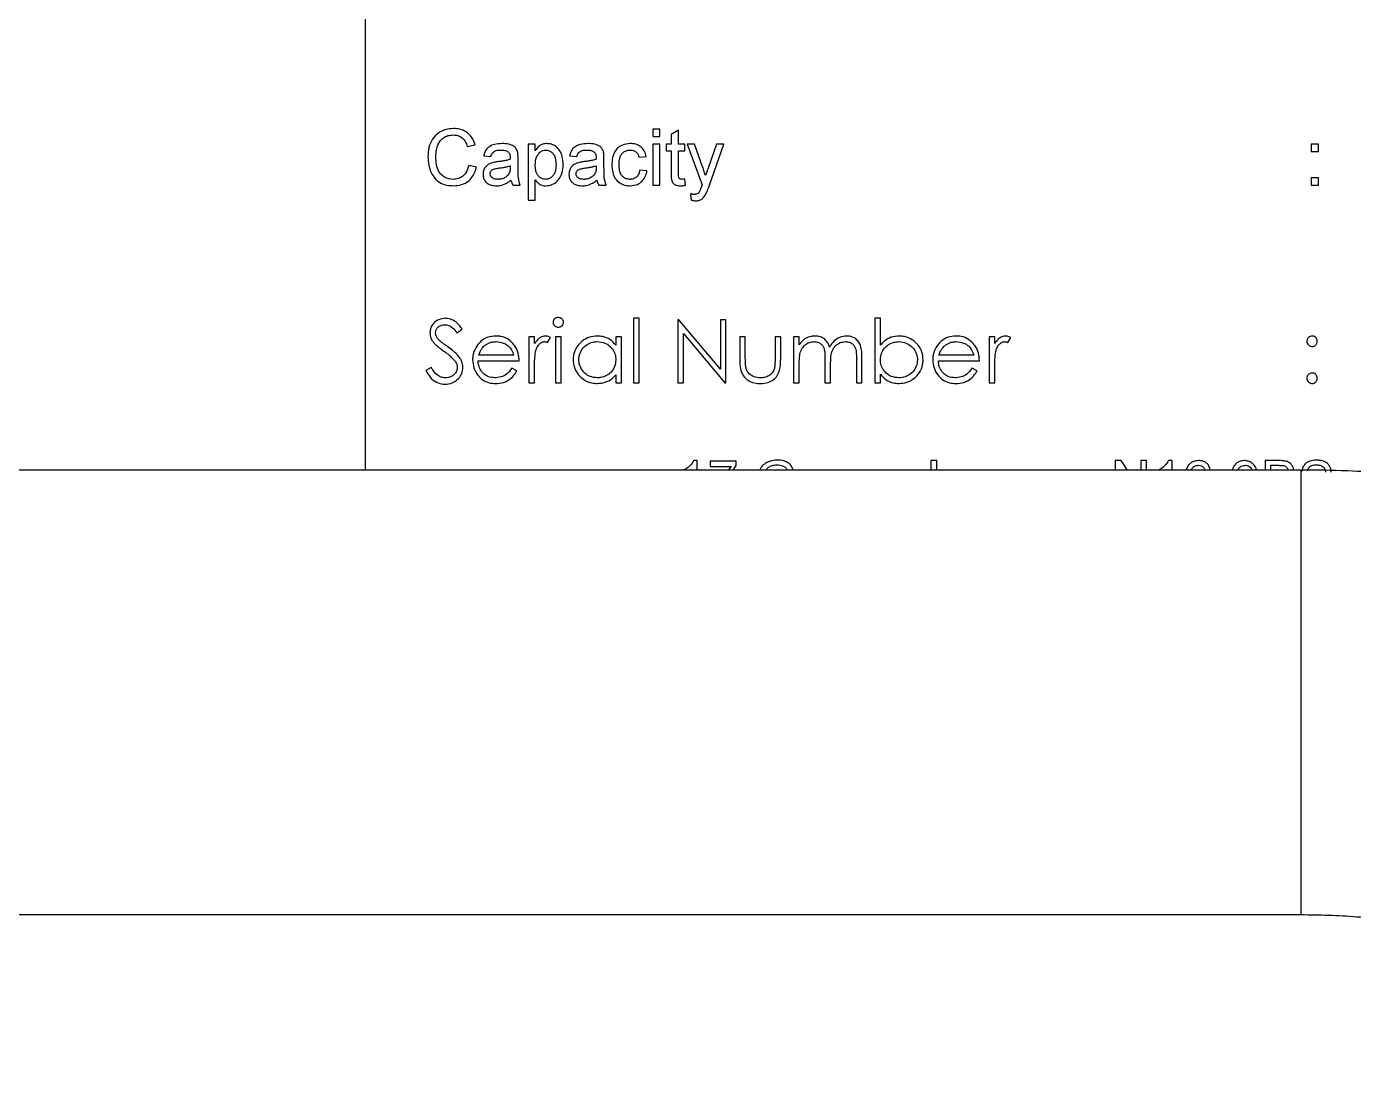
# Model space of a CAD drawing. Extents: x 75 to 2075, y 25 to 1460.
# Drawn here: x 705.5 to 782.3, y 1143.4 to 1204.9 of the extents above; entities that cross this region are included whole.
import ezdxf

# ---------------------------------------------------------------- set-up
doc = ezdxf.new("R2010")
doc.units = 0
doc.header["$LTSCALE"] = 5
doc.linetypes.add('SLD-KATı', pattern=[0])
doc.layers.get('0').update_dxf_attribs({"linetype": 'CONTINUOUS'})

msp = doc.modelspace()

# ---------------------------------------------------------------- linework, layer by layer
at = {"color": 7, "linetype": 'SLD-KATı'}
for p, q in [((725.1, 1255.167), (725.1, 1179.259)), ((742.147, 1198.967), (741.733, 1198.967)), ((741.733, 1198.967), (741.733, 1198.553)), ((741.733, 1198.553), (742.147, 1198.553)), ((742.147, 1198.553), (742.147, 1198.967)), ((743.223, 1198.908), (742.809, 1198.672)), ((742.809, 1198.672), (742.809, 1198.098)), ((743.223, 1198.098), (743.223, 1198.908)), ((731.012, 1197.972), (731.467, 1198.07)), ((734.945, 1198.098), (734.531, 1198.098)), ((734.531, 1198.098), (734.531, 1194.869)), ((734.945, 1197.723), (734.945, 1198.098)), ((741.733, 1198.098), (741.733, 1195.739)), ((742.147, 1198.098), (741.733, 1198.098)), ((742.147, 1195.739), (742.147, 1198.098)), ((742.809, 1198.098), (742.52, 1198.098)), ((742.52, 1198.098), (742.52, 1197.725)), ((743.596, 1198.098), (743.223, 1198.098)), ((743.596, 1197.725), (743.596, 1198.098)), ((743.72, 1198.098), (744.589, 1195.759)), ((744.158, 1198.098), (743.72, 1198.098)), ((744.621, 1196.802), (744.158, 1198.098)), ((745.417, 1198.098), (744.936, 1196.723)), ((745.008, 1195.683), (745.853, 1198.098)), ((745.853, 1198.098), (745.417, 1198.098)), ((779.816, 1198.098), (779.816, 1197.684)), ((780.23, 1198.098), (779.816, 1198.098)), ((780.23, 1197.684), (780.23, 1198.098)), ((731.964, 1197.436), (732.378, 1197.394)), ((733.951, 1196.763), (733.951, 1197.268)), ((736.931, 1197.436), (737.345, 1197.394)), ((738.918, 1196.763), (738.918, 1197.268)), ((740.947, 1197.353), (741.361, 1197.394)), ((742.52, 1197.725), (742.809, 1197.725)), ((742.809, 1197.725), (742.809, 1196.401)), ((743.223, 1196.387), (743.223, 1197.725)), ((743.223, 1197.725), (743.596, 1197.725)), ((779.816, 1197.684), (780.23, 1197.684)), ((731.55, 1196.772), (731.095, 1196.878)), ((733.496, 1196.856), (733.494, 1196.736)), ((738.463, 1196.856), (738.461, 1196.736)), ((741.402, 1196.566), (740.988, 1196.608)), ((733.661, 1195.739), (734.075, 1195.739)), ((734.945, 1194.869), (734.945, 1196.035)), ((738.629, 1195.739), (739.043, 1195.739)), ((741.733, 1195.739), (742.147, 1195.739)), ((743.637, 1195.733), (743.596, 1196.08)), ((780.23, 1196.152), (779.816, 1196.152)), ((779.816, 1196.152), (779.816, 1195.739)), ((779.816, 1195.739), (780.23, 1195.739)), ((780.23, 1195.739), (780.23, 1196.152)), ((734.531, 1194.869), (734.945, 1194.869)), ((743.927, 1195.235), (743.968, 1194.874)), ((740.624, 1188.032), (740.624, 1184.31)), ((740.949, 1188.032), (740.624, 1188.032)), ((740.949, 1184.31), (740.949, 1188.032)), ((743.182, 1187.939), (743.182, 1184.31)), ((743.251, 1187.939), (743.182, 1187.939)), ((745.648, 1185.083), (743.251, 1187.939)), ((745.648, 1187.939), (745.648, 1185.083)), ((745.973, 1187.939), (745.648, 1187.939)), ((745.973, 1184.31), (745.973, 1187.939)), ((754.58, 1188.032), (754.58, 1184.31)), ((754.905, 1188.032), (754.58, 1188.032)), ((754.905, 1186.48), (754.905, 1188.032)), ((730.42, 1187.194), (730.715, 1187.417)), ((743.508, 1187.159), (745.899, 1184.31)), ((743.508, 1184.31), (743.508, 1187.159)), ((734.576, 1186.962), (734.576, 1184.31)), ((734.902, 1186.962), (734.576, 1186.962)), ((734.902, 1186.571), (734.902, 1186.962)), ((735.653, 1186.635), (735.832, 1186.917)), ((736.111, 1186.962), (736.111, 1184.31)), ((736.437, 1186.962), (736.111, 1186.962)), ((736.437, 1184.31), (736.437, 1186.962)), ((739.926, 1186.962), (739.6, 1186.962)), ((739.6, 1186.962), (739.6, 1186.471)), ((739.926, 1184.31), (739.926, 1186.962)), ((746.764, 1186.962), (746.764, 1185.695)), ((747.09, 1186.962), (746.764, 1186.962)), ((747.09, 1185.732), (747.09, 1186.962)), ((748.811, 1186.962), (748.811, 1185.732)), ((749.137, 1186.962), (748.811, 1186.962)), ((749.137, 1185.671), (749.137, 1186.962)), ((749.881, 1186.962), (749.881, 1184.31)), ((750.207, 1186.962), (749.881, 1186.962)), ((750.207, 1186.501), (750.207, 1186.962)), ((761.511, 1186.962), (761.186, 1186.962)), ((761.186, 1186.962), (761.186, 1184.31)), ((761.511, 1186.571), (761.511, 1186.962)), ((762.263, 1186.635), (762.442, 1186.917)), ((731.645, 1185.566), (734.018, 1185.566)), ((733.692, 1185.892), (731.679, 1185.892)), ((751.695, 1185.658), (751.695, 1184.31)), ((753.51, 1185.748), (753.51, 1184.31)), ((753.835, 1184.31), (753.835, 1185.746)), ((758.255, 1185.566), (760.627, 1185.566)), ((760.302, 1185.892), (758.289, 1185.892)), ((728.928, 1185.194), (728.621, 1185.01)), ((733.878, 1184.995), (733.589, 1185.147)), ((734.902, 1184.31), (734.902, 1185.201)), ((739.6, 1184.769), (739.6, 1184.31)), ((750.207, 1184.31), (750.207, 1185.426)), ((752.021, 1184.31), (752.021, 1185.341)), ((754.905, 1184.31), (754.905, 1184.801)), ((760.488, 1184.995), (760.198, 1185.147)), ((761.511, 1184.31), (761.511, 1185.201)), ((734.576, 1184.31), (734.902, 1184.31)), ((736.111, 1184.31), (736.437, 1184.31)), ((739.6, 1184.31), (739.926, 1184.31)), ((740.624, 1184.31), (740.949, 1184.31)), ((743.182, 1184.31), (743.508, 1184.31)), ((745.899, 1184.31), (745.973, 1184.31)), ((749.881, 1184.31), (750.207, 1184.31)), ((751.695, 1184.31), (752.021, 1184.31)), ((753.51, 1184.31), (753.835, 1184.31)), ((754.58, 1184.31), (754.905, 1184.31)), ((761.186, 1184.31), (761.511, 1184.31)), ((744.308, 1179.801), (744.114, 1179.801)), ((744.308, 1179.259), (744.308, 1179.801)), ((745.061, 1179.771), (745.061, 1179.47)), ((746.566, 1179.771), (745.061, 1179.771)), ((745.061, 1179.47), (746.265, 1179.47)), ((746.265, 1179.47), (746.103, 1179.259)), ((746.386, 1179.259), (746.566, 1179.527)), ((746.566, 1179.527), (746.566, 1179.771)), ((757.825, 1179.801), (757.825, 1179.259)), ((758.156, 1179.801), (757.825, 1179.801)), ((758.156, 1179.259), (758.156, 1179.801)), ((768.482, 1179.801), (768.482, 1179.259)), ((768.832, 1179.801), (768.482, 1179.801)), ((769.18, 1179.259), (768.832, 1179.801)), ((769.957, 1179.801), (769.957, 1179.259)), ((770.289, 1179.801), (769.957, 1179.801)), ((770.289, 1179.259), (770.289, 1179.801)), ((771.764, 1179.801), (771.57, 1179.801)), ((771.764, 1179.259), (771.764, 1179.801)), ((772.712, 1179.534), (772.559, 1179.259)), ((777.152, 1179.801), (777.152, 1179.259)), ((778.032, 1179.801), (777.152, 1179.801)), ((777.484, 1179.259), (777.484, 1179.53)), ((777.484, 1179.53), (777.931, 1179.53)), ((779.21, 1179.259), (590.639, 1179.259)), ((743.979, 1179.259), (744.007, 1179.283)), ((744.007, 1179.283), (744.007, 1179.259)), ((771.434, 1179.259), (771.463, 1179.283)), ((771.463, 1179.283), (771.463, 1179.259)), ((590.639, 1153.545), (779.21, 1153.545))]:
    msp.add_line(p, q, dxfattribs=at)
at = {"color": 8, "linetype": 'SLD-KATı'}
msp.add_line((779.21, 1179.259), (779.21, 1153.545), dxfattribs=at)
at = {"color": 7, "linetype": 'SLD-KATı'}
for points, knots in [([(730.223, 1199.009), (730.069, 1198.997), (729.76, 1198.972), (729.325, 1198.765), (728.976, 1198.404), (728.767, 1197.915), (728.746, 1197.558), (728.735, 1197.377)], [0, 0, 0, 0, 0.185795, 0.372526, 0.569173, 0.781846, 1, 1, 1, 1]), ([(729.191, 1197.379), (729.201, 1197.532), (729.221, 1197.839), (729.367, 1198.232), (729.62, 1198.484), (729.897, 1198.617), (730.098, 1198.63), (730.201, 1198.636)], [0, 0, 0, 0, 0.252441, 0.507269, 0.669159, 0.831466, 1, 1, 1, 1]), ([(730.201, 1198.636), (730.321, 1198.625), (730.521, 1198.608), (730.757, 1198.451), (730.917, 1198.241), (730.978, 1198.07), (731.012, 1197.972)], [0, 0, 0, 0, 0.3134569, 0.5212155, 0.7282924, 1, 1, 1, 1]), ([(731.467, 1198.07), (731.414, 1198.216), (731.306, 1198.509), (730.976, 1198.825), (730.595, 1198.987), (730.343, 1199.002), (730.223, 1199.009)], [0, 0, 0, 0, 0.274467, 0.552041, 0.787153, 1, 1, 1, 1]), ([(733.033, 1198.139), (732.879, 1198.131), (732.628, 1198.117), (732.32, 1197.996), (732.129, 1197.834), (732.019, 1197.642), (731.982, 1197.503), (731.964, 1197.436)], [0, 0, 0, 0, 0.327051, 0.535144, 0.693717, 0.852053, 1, 1, 1, 1]), ([(732.378, 1197.394), (732.405, 1197.468), (732.446, 1197.582), (732.567, 1197.695), (732.734, 1197.758), (732.867, 1197.763), (732.959, 1197.767)], [0, 0, 0, 0, 0.305023, 0.472478, 0.639686, 1, 1, 1, 1]), ([(732.959, 1197.767), (732.997, 1197.766), (733.073, 1197.764), (733.208, 1197.741), (733.318, 1197.699), (733.377, 1197.652), (733.389, 1197.642)], [0, 0, 0, 0, 0.250583, 0.501585, 0.898739, 1, 1, 1, 1]), ([(733.931, 1197.622), (733.909, 1197.697), (733.871, 1197.827), (733.718, 1197.988), (733.472, 1198.104), (733.228, 1198.136), (733.066, 1198.139), (733.033, 1198.139)], [0, 0, 0, 0, 0.203885, 0.355184, 0.571538, 0.912447, 1, 1, 1, 1]), ([(735.6, 1198.139), (735.523, 1198.134), (735.372, 1198.124), (735.152, 1198.001), (735.024, 1197.85), (734.959, 1197.746), (734.945, 1197.723)], [0, 0, 0, 0, 0.282023, 0.55071, 0.901471, 1, 1, 1, 1]), ([(734.945, 1196.899), (734.953, 1197.056), (734.966, 1197.29), (735.125, 1197.559), (735.282, 1197.697), (735.435, 1197.761), (735.522, 1197.765), (735.554, 1197.767)], [0, 0, 0, 0, 0.393095, 0.586555, 0.78009, 0.917102, 1, 1, 1, 1]), ([(735.554, 1197.767), (735.622, 1197.759), (735.75, 1197.746), (735.909, 1197.634), (736.035, 1197.484), (736.131, 1197.244), (736.14, 1197.051), (736.145, 1196.93)], [0, 0, 0, 0, 0.176086, 0.332202, 0.496635, 0.683753, 1, 1, 1, 1]), ([(736.559, 1196.936), (736.548, 1197.089), (736.529, 1197.371), (736.379, 1197.73), (736.156, 1197.973), (735.892, 1198.117), (735.696, 1198.132), (735.6, 1198.139)], [0, 0, 0, 0, 0.267051, 0.490354, 0.661868, 0.833534, 1, 1, 1, 1]), ([(738.001, 1198.139), (737.847, 1198.131), (737.595, 1198.117), (737.287, 1197.996), (737.096, 1197.834), (736.986, 1197.642), (736.949, 1197.503), (736.931, 1197.436)], [0, 0, 0, 0, 0.327051, 0.535144, 0.693717, 0.852053, 1, 1, 1, 1]), ([(737.345, 1197.394), (737.372, 1197.468), (737.413, 1197.582), (737.534, 1197.695), (737.701, 1197.758), (737.835, 1197.763), (737.926, 1197.767)], [0, 0, 0, 0, 0.305023, 0.472478, 0.639686, 1, 1, 1, 1]), ([(737.926, 1197.767), (737.964, 1197.766), (738.041, 1197.764), (738.176, 1197.741), (738.285, 1197.699), (738.344, 1197.652), (738.356, 1197.642)], [0, 0, 0, 0, 0.250585, 0.501588, 0.898701, 1, 1, 1, 1]), ([(738.898, 1197.622), (738.876, 1197.697), (738.838, 1197.827), (738.686, 1197.988), (738.439, 1198.104), (738.195, 1198.136), (738.034, 1198.139), (738.001, 1198.139)], [0, 0, 0, 0, 0.203885, 0.355184, 0.571538, 0.912447, 1, 1, 1, 1]), ([(740.432, 1198.139), (740.277, 1198.122), (740.019, 1198.093), (739.706, 1197.897), (739.492, 1197.612), (739.388, 1197.265), (739.378, 1197.014), (739.374, 1196.909)], [0, 0, 0, 0, 0.2532633, 0.4203734, 0.5882443, 0.8277325, 1, 1, 1, 1]), ([(739.788, 1196.92), (739.795, 1197.077), (739.806, 1197.301), (739.948, 1197.559), (740.103, 1197.692), (740.275, 1197.758), (740.388, 1197.764), (740.435, 1197.767)], [0, 0, 0, 0, 0.383793, 0.551339, 0.719229, 0.882619, 1, 1, 1, 1]), ([(741.361, 1197.394), (741.33, 1197.507), (741.276, 1197.708), (741.081, 1197.941), (740.825, 1198.094), (740.595, 1198.136), (740.457, 1198.139), (740.432, 1198.139)], [0, 0, 0, 0, 0.265875, 0.47387, 0.6819151, 0.9425335, 1, 1, 1, 1]), ([(740.435, 1197.767), (740.513, 1197.759), (740.645, 1197.745), (740.801, 1197.638), (740.899, 1197.507), (740.931, 1197.405), (740.947, 1197.353)], [0, 0, 0, 0, 0.325119, 0.549303, 0.773609, 1, 1, 1, 1]), ([(728.735, 1197.377), (728.744, 1197.224), (728.766, 1196.84), (728.954, 1196.334), (729.296, 1195.947), (729.718, 1195.727), (730.045, 1195.708), (730.232, 1195.697)], [0, 0, 0, 0, 0.180575, 0.453834, 0.617226, 0.781207, 1, 1, 1, 1]), ([(730.189, 1196.07), (730.068, 1196.082), (729.846, 1196.105), (729.558, 1196.272), (729.339, 1196.541), (729.213, 1196.927), (729.199, 1197.222), (729.191, 1197.379)], [0, 0, 0, 0, 0.194875, 0.35848, 0.522733, 0.746222, 1, 1, 1, 1]), ([(732.471, 1197.033), (732.358, 1196.99), (732.178, 1196.922), (732.008, 1196.716), (731.932, 1196.535), (731.925, 1196.414), (731.923, 1196.364)], [0, 0, 0, 0, 0.380851, 0.610451, 0.839573, 1, 1, 1, 1]), ([(732.811, 1197.093), (732.774, 1197.088), (732.698, 1197.078), (732.584, 1197.06), (732.509, 1197.042), (732.471, 1197.033)], [0, 0, 0, 0, 0.3307075, 0.6649749, 1, 1, 1, 1]), ([(733.494, 1197.229), (733.421, 1197.207), (733.273, 1197.163), (733.043, 1197.124), (732.889, 1197.103), (732.811, 1197.093)], [0, 0, 0, 0, 0.328568, 0.663918, 1, 1, 1, 1]), ([(733.389, 1197.642), (733.412, 1197.616), (733.463, 1197.558), (733.491, 1197.443), (733.494, 1197.363), (733.496, 1197.325)], [0, 0, 0, 0, 0.300012, 0.666843, 1, 1, 1, 1]), ([(733.496, 1197.325), (733.496, 1197.317), (733.496, 1197.301), (733.494, 1197.269), (733.494, 1197.245), (733.494, 1197.229)], [0, 0, 0, 0, 0.25007, 0.500244, 1, 1, 1, 1]), ([(733.951, 1197.268), (733.951, 1197.306), (733.95, 1197.384), (733.947, 1197.503), (733.936, 1197.582), (733.931, 1197.622)], [0, 0, 0, 0, 0.322293, 0.66046, 1, 1, 1, 1]), ([(737.439, 1197.033), (737.326, 1196.99), (737.145, 1196.922), (736.975, 1196.716), (736.899, 1196.535), (736.893, 1196.414), (736.89, 1196.364)], [0, 0, 0, 0, 0.3808553, 0.610444, 0.8395684, 1, 1, 1, 1]), ([(737.779, 1197.093), (737.741, 1197.088), (737.665, 1197.078), (737.551, 1197.06), (737.476, 1197.042), (737.439, 1197.033)], [0, 0, 0, 0, 0.330688, 0.664935, 1, 1, 1, 1]), ([(738.461, 1197.229), (738.388, 1197.207), (738.24, 1197.163), (738.011, 1197.124), (737.856, 1197.103), (737.779, 1197.093)], [0, 0, 0, 0, 0.328568, 0.663918, 1, 1, 1, 1]), ([(738.356, 1197.642), (738.379, 1197.616), (738.431, 1197.558), (738.459, 1197.443), (738.462, 1197.363), (738.463, 1197.325)], [0, 0, 0, 0, 0.300012, 0.666843, 1, 1, 1, 1]), ([(738.463, 1197.325), (738.463, 1197.317), (738.463, 1197.301), (738.462, 1197.269), (738.461, 1197.245), (738.461, 1197.229)], [0, 0, 0, 0, 0.25007, 0.500244, 1, 1, 1, 1]), ([(738.918, 1197.268), (738.918, 1197.306), (738.917, 1197.384), (738.914, 1197.503), (738.904, 1197.582), (738.898, 1197.622)], [0, 0, 0, 0, 0.322295, 0.660465, 1, 1, 1, 1]), ([(731.095, 1196.878), (731.052, 1196.727), (730.982, 1196.485), (730.744, 1196.232), (730.485, 1196.092), (730.291, 1196.077), (730.189, 1196.07)], [0, 0, 0, 0, 0.349957, 0.56092, 0.772149, 1, 1, 1, 1]), ([(730.232, 1195.697), (730.387, 1195.709), (730.698, 1195.731), (731.096, 1195.957), (731.402, 1196.314), (731.497, 1196.607), (731.55, 1196.772)], [0, 0, 0, 0, 0.250046, 0.502909, 0.721135, 1, 1, 1, 1]), ([(731.923, 1196.364), (731.929, 1196.286), (731.94, 1196.139), (732.05, 1195.947), (732.206, 1195.804), (732.429, 1195.712), (732.598, 1195.703), (732.695, 1195.697)], [0, 0, 0, 0, 0.200784, 0.381841, 0.562462, 0.746366, 1, 1, 1, 1]), ([(732.337, 1196.387), (732.342, 1196.426), (732.351, 1196.5), (732.415, 1196.586), (732.521, 1196.663), (732.681, 1196.7), (732.809, 1196.718), (732.873, 1196.727)], [0, 0, 0, 0, 0.165781, 0.312511, 0.444508, 0.722588, 1, 1, 1, 1]), ([(732.789, 1196.07), (732.714, 1196.074), (732.6, 1196.079), (732.46, 1196.146), (732.385, 1196.221), (732.342, 1196.306), (732.338, 1196.361), (732.337, 1196.387)], [0, 0, 0, 0, 0.364251, 0.54892, 0.734873, 0.874269, 1, 1, 1, 1]), ([(733.432, 1196.409), (733.385, 1196.346), (733.293, 1196.223), (733.081, 1196.107), (732.907, 1196.072), (732.806, 1196.07), (732.789, 1196.07)], [0, 0, 0, 0, 0.3057752, 0.6023088, 0.9332778, 1, 1, 1, 1]), ([(732.873, 1196.727), (732.948, 1196.738), (733.091, 1196.757), (733.3, 1196.796), (733.43, 1196.836), (733.496, 1196.856)], [0, 0, 0, 0, 0.358852, 0.678427, 1, 1, 1, 1]), ([(733.494, 1196.736), (733.493, 1196.698), (733.491, 1196.623), (733.476, 1196.511), (733.447, 1196.443), (733.432, 1196.409)], [0, 0, 0, 0, 0.340437, 0.664875, 1, 1, 1, 1]), ([(734.075, 1195.739), (734.03, 1195.877), (733.952, 1196.112), (733.954, 1196.461), (733.952, 1196.662), (733.951, 1196.763)], [0, 0, 0, 0, 0.4178784, 0.7086884, 1, 1, 1, 1]), ([(735.538, 1196.07), (735.466, 1196.077), (735.33, 1196.092), (735.166, 1196.21), (735.032, 1196.375), (734.956, 1196.615), (734.948, 1196.8), (734.945, 1196.899)], [0, 0, 0, 0, 0.185418, 0.354577, 0.514034, 0.740169, 1, 1, 1, 1]), ([(736.145, 1196.93), (736.137, 1196.774), (736.127, 1196.547), (735.986, 1196.283), (735.837, 1196.15), (735.679, 1196.078), (735.58, 1196.072), (735.538, 1196.07)], [0, 0, 0, 0, 0.392165, 0.56932, 0.746783, 0.893057, 1, 1, 1, 1]), ([(735.552, 1195.697), (735.674, 1195.712), (735.919, 1195.742), (736.223, 1195.949), (736.448, 1196.271), (736.547, 1196.614), (736.556, 1196.853), (736.559, 1196.936)], [0, 0, 0, 0, 0.205529, 0.411922, 0.596212, 0.859858, 1, 1, 1, 1]), ([(736.89, 1196.364), (736.896, 1196.286), (736.907, 1196.139), (737.017, 1195.947), (737.174, 1195.804), (737.397, 1195.712), (737.565, 1195.703), (737.662, 1195.697)], [0, 0, 0, 0, 0.200786, 0.381843, 0.562464, 0.746367, 1, 1, 1, 1]), ([(737.304, 1196.387), (737.309, 1196.426), (737.318, 1196.5), (737.382, 1196.586), (737.488, 1196.663), (737.649, 1196.7), (737.776, 1196.718), (737.84, 1196.727)], [0, 0, 0, 0, 0.165781, 0.312509, 0.444481, 0.72259, 1, 1, 1, 1]), ([(737.757, 1196.07), (737.681, 1196.074), (737.567, 1196.079), (737.428, 1196.146), (737.352, 1196.221), (737.309, 1196.306), (737.306, 1196.361), (737.304, 1196.387)], [0, 0, 0, 0, 0.364251, 0.54892, 0.734873, 0.874269, 1, 1, 1, 1]), ([(738.4, 1196.409), (738.353, 1196.346), (738.261, 1196.223), (738.048, 1196.107), (737.874, 1196.072), (737.774, 1196.07), (737.757, 1196.07)], [0, 0, 0, 0, 0.3057752, 0.6023088, 0.9332778, 1, 1, 1, 1]), ([(737.84, 1196.727), (737.916, 1196.738), (738.058, 1196.757), (738.268, 1196.796), (738.398, 1196.836), (738.463, 1196.856)], [0, 0, 0, 0, 0.358852, 0.678427, 1, 1, 1, 1]), ([(738.461, 1196.736), (738.46, 1196.698), (738.458, 1196.623), (738.444, 1196.511), (738.414, 1196.443), (738.4, 1196.409)], [0, 0, 0, 0, 0.340442, 0.664873, 1, 1, 1, 1]), ([(739.043, 1195.739), (738.997, 1195.877), (738.919, 1196.112), (738.921, 1196.461), (738.919, 1196.662), (738.918, 1196.763)], [0, 0, 0, 0, 0.417875, 0.708687, 1, 1, 1, 1]), ([(739.374, 1196.909), (739.382, 1196.755), (739.396, 1196.482), (739.555, 1196.114), (739.802, 1195.862), (740.111, 1195.717), (740.326, 1195.704), (740.433, 1195.697)], [0, 0, 0, 0, 0.253125, 0.449577, 0.647327, 0.823357, 1, 1, 1, 1]), ([(740.419, 1196.07), (740.341, 1196.076), (740.199, 1196.089), (740.021, 1196.199), (739.885, 1196.359), (739.8, 1196.609), (739.792, 1196.805), (739.788, 1196.92)], [0, 0, 0, 0, 0.193067, 0.351707, 0.510276, 0.712112, 1, 1, 1, 1]), ([(740.988, 1196.608), (740.967, 1196.51), (740.934, 1196.358), (740.798, 1196.191), (740.65, 1196.102), (740.517, 1196.072), (740.439, 1196.07), (740.419, 1196.07)], [0, 0, 0, 0, 0.340393, 0.534283, 0.728274, 0.930892, 1, 1, 1, 1]), ([(740.433, 1195.697), (740.576, 1195.712), (740.822, 1195.737), (741.113, 1195.939), (741.299, 1196.188), (741.375, 1196.411), (741.397, 1196.539), (741.402, 1196.566)], [0, 0, 0, 0, 0.297168, 0.511248, 0.725188, 0.942249, 1, 1, 1, 1]), ([(742.809, 1196.401), (742.801, 1196.242), (742.789, 1196.04), (742.916, 1195.837), (743.018, 1195.758), (743.164, 1195.704), (743.277, 1195.7), (743.346, 1195.697)], [0, 0, 0, 0, 0.44086, 0.558682, 0.675667, 0.804103, 1, 1, 1, 1]), ([(743.434, 1196.07), (743.407, 1196.071), (743.362, 1196.073), (743.304, 1196.095), (743.264, 1196.132), (743.221, 1196.212), (743.225, 1196.302), (743.224, 1196.371), (743.223, 1196.387)], [0, 0, 0, 0, 0.179366, 0.296723, 0.414381, 0.537158, 0.894911, 1, 1, 1, 1]), ([(744.782, 1196.284), (744.762, 1196.358), (744.728, 1196.482), (744.673, 1196.654), (744.638, 1196.753), (744.621, 1196.802)], [0, 0, 0, 0, 0.421181, 0.7105056, 1, 1, 1, 1]), ([(744.936, 1196.723), (744.91, 1196.65), (744.872, 1196.54), (744.82, 1196.394), (744.795, 1196.321), (744.782, 1196.284)], [0, 0, 0, 0, 0.500016, 0.749994, 1, 1, 1, 1]), ([(732.695, 1195.697), (732.771, 1195.701), (732.975, 1195.711), (733.27, 1195.824), (733.454, 1195.965), (733.537, 1196.028)], [0, 0, 0, 0, 0.2482982, 0.6619322, 1, 1, 1, 1]), ([(733.537, 1196.028), (733.545, 1195.991), (733.56, 1195.921), (733.603, 1195.822), (733.642, 1195.767), (733.661, 1195.739)], [0, 0, 0, 0, 0.359699, 0.675632, 1, 1, 1, 1]), ([(734.945, 1196.035), (735.015, 1195.953), (735.133, 1195.815), (735.358, 1195.71), (735.492, 1195.701), (735.552, 1195.697)], [0, 0, 0, 0, 0.444358, 0.749302, 1, 1, 1, 1]), ([(737.662, 1195.697), (737.739, 1195.701), (737.943, 1195.711), (738.238, 1195.824), (738.422, 1195.965), (738.504, 1196.028)], [0, 0, 0, 0, 0.248303, 0.661945, 1, 1, 1, 1]), ([(738.504, 1196.028), (738.512, 1195.991), (738.528, 1195.921), (738.57, 1195.822), (738.609, 1195.767), (738.629, 1195.739)], [0, 0, 0, 0, 0.35971, 0.675638, 1, 1, 1, 1]), ([(743.346, 1195.697), (743.384, 1195.698), (743.452, 1195.701), (743.549, 1195.715), (743.608, 1195.727), (743.637, 1195.733)], [0, 0, 0, 0, 0.388668, 0.693907, 1, 1, 1, 1]), ([(743.596, 1196.08), (743.582, 1196.079), (743.555, 1196.076), (743.501, 1196.072), (743.461, 1196.07), (743.434, 1196.07)], [0, 0, 0, 0, 0.2501, 0.500227, 1, 1, 1, 1]), ([(744.557, 1195.662), (744.545, 1195.626), (744.523, 1195.558), (744.488, 1195.459), (744.46, 1195.398), (744.446, 1195.367)], [0, 0, 0, 0, 0.3626506, 0.6807435, 1, 1, 1, 1]), ([(744.589, 1195.759), (744.587, 1195.751), (744.581, 1195.735), (744.57, 1195.702), (744.562, 1195.678), (744.557, 1195.662)], [0, 0, 0, 0, 0.24982, 0.499903, 1, 1, 1, 1]), ([(744.787, 1195.184), (744.821, 1195.252), (744.88, 1195.367), (744.949, 1195.536), (744.988, 1195.634), (745.008, 1195.683)], [0, 0, 0, 0, 0.419387, 0.709636, 1, 1, 1, 1]), ([(744.135, 1195.2), (744.117, 1195.201), (744.082, 1195.202), (744.012, 1195.213), (743.961, 1195.227), (743.927, 1195.235)], [0, 0, 0, 0, 0.250644, 0.501418, 1, 1, 1, 1]), ([(743.968, 1194.874), (744.005, 1194.863), (744.064, 1194.846), (744.15, 1194.831), (744.198, 1194.829), (744.222, 1194.828)], [0, 0, 0, 0, 0.441913, 0.719577, 1, 1, 1, 1]), ([(744.446, 1195.367), (744.424, 1195.335), (744.383, 1195.277), (744.295, 1195.222), (744.21, 1195.202), (744.157, 1195.201), (744.135, 1195.2)], [0, 0, 0, 0, 0.310329, 0.56683, 0.822323, 1, 1, 1, 1]), ([(744.222, 1194.828), (744.3, 1194.834), (744.441, 1194.845), (744.634, 1194.965), (744.731, 1195.091), (744.78, 1195.173), (744.787, 1195.184)], [0, 0, 0, 0, 0.328618, 0.59576, 0.942211, 1, 1, 1, 1]), ([(729.748, 1188.032), (729.616, 1188.016), (729.388, 1187.991), (729.11, 1187.812), (728.937, 1187.589), (728.862, 1187.366), (728.856, 1187.231), (728.854, 1187.185)], [0, 0, 0, 0, 0.288322, 0.495883, 0.704479, 0.89798, 1, 1, 1, 1]), ([(730.715, 1187.417), (730.622, 1187.54), (730.459, 1187.753), (730.136, 1187.975), (729.891, 1188.027), (729.762, 1188.031), (729.748, 1188.032)], [0, 0, 0, 0, 0.385111, 0.67424, 0.964747, 1, 1, 1, 1]), ([(736.273, 1188.078), (736.235, 1188.075), (736.156, 1188.067), (736.058, 1188.003), (735.992, 1187.917), (735.974, 1187.843), (735.972, 1187.805), (735.972, 1187.798)], [0, 0, 0, 0, 0.2473044, 0.5131513, 0.7467002, 0.9526856, 1, 1, 1, 1]), ([(735.972, 1187.798), (735.976, 1187.761), (735.985, 1187.69), (736.049, 1187.607), (736.13, 1187.547), (736.209, 1187.522), (736.259, 1187.52), (736.273, 1187.52)], [0, 0, 0, 0, 0.243293, 0.464878, 0.671182, 0.909705, 1, 1, 1, 1]), ([(736.576, 1187.798), (736.572, 1187.836), (736.563, 1187.909), (736.493, 1187.998), (736.403, 1188.06), (736.322, 1188.076), (736.279, 1188.078), (736.273, 1188.078)], [0, 0, 0, 0, 0.247057, 0.474114, 0.718071, 0.957413, 1, 1, 1, 1]), ([(736.273, 1187.52), (736.309, 1187.523), (736.382, 1187.529), (736.476, 1187.586), (736.543, 1187.659), (736.573, 1187.736), (736.575, 1187.78), (736.576, 1187.798)], [0, 0, 0, 0, 0.240552, 0.473487, 0.706012, 0.88674, 1, 1, 1, 1]), ([(728.854, 1187.185), (728.864, 1187.087), (728.879, 1186.938), (728.966, 1186.757), (729.026, 1186.674), (729.057, 1186.632)], [0, 0, 0, 0, 0.488354, 0.740729, 1, 1, 1, 1]), ([(729.18, 1187.2), (729.185, 1187.255), (729.195, 1187.365), (729.295, 1187.507), (729.433, 1187.609), (729.581, 1187.655), (729.675, 1187.658), (729.712, 1187.659)], [0, 0, 0, 0, 0.208167, 0.419023, 0.640023, 0.8584, 1, 1, 1, 1]), ([(729.419, 1186.731), (729.377, 1186.773), (729.293, 1186.858), (729.198, 1187.017), (729.186, 1187.138), (729.18, 1187.2)], [0, 0, 0, 0, 0.328762, 0.660574, 1, 1, 1, 1]), ([(729.712, 1187.659), (729.789, 1187.652), (729.952, 1187.637), (730.204, 1187.469), (730.338, 1187.298), (730.42, 1187.194)], [0, 0, 0, 0, 0.261975, 0.547944, 1, 1, 1, 1]), ([(732.661, 1187.008), (732.507, 1186.996), (732.197, 1186.97), (731.84, 1186.762), (731.682, 1186.579), (731.625, 1186.514)], [0, 0, 0, 0, 0.388274, 0.780893, 1, 1, 1, 1]), ([(733.729, 1186.486), (733.625, 1186.601), (733.415, 1186.832), (733.018, 1186.989), (732.762, 1187.003), (732.661, 1187.008)], [0, 0, 0, 0, 0.3749761, 0.7539491, 1, 1, 1, 1]), ([(735.549, 1187.008), (735.471, 1186.999), (735.318, 1186.98), (735.083, 1186.828), (734.971, 1186.669), (734.902, 1186.571)], [0, 0, 0, 0, 0.284389, 0.562792, 1, 1, 1, 1]), ([(735.832, 1186.917), (735.799, 1186.936), (735.739, 1186.969), (735.643, 1187.001), (735.58, 1187.006), (735.549, 1187.008)], [0, 0, 0, 0, 0.380064, 0.684644, 1, 1, 1, 1]), ([(738.527, 1187.008), (738.373, 1186.995), (738.062, 1186.97), (737.651, 1186.733), (737.324, 1186.386), (737.153, 1185.996), (737.14, 1185.737), (737.135, 1185.643)], [0, 0, 0, 0, 0.21343, 0.428337, 0.641075, 0.868982, 1, 1, 1, 1]), ([(739.6, 1186.471), (739.499, 1186.589), (739.296, 1186.826), (738.894, 1186.988), (738.633, 1187.002), (738.527, 1187.008)], [0, 0, 0, 0, 0.370458, 0.745255, 1, 1, 1, 1]), ([(751.121, 1187.008), (751.045, 1187.004), (750.912, 1186.997), (750.729, 1186.946), (750.626, 1186.898), (750.575, 1186.874)], [0, 0, 0, 0, 0.40324, 0.698482, 1, 1, 1, 1]), ([(751.965, 1186.368), (751.922, 1186.478), (751.849, 1186.669), (751.621, 1186.88), (751.375, 1186.99), (751.197, 1187.003), (751.121, 1187.008)], [0, 0, 0, 0, 0.3077836, 0.5307451, 0.8018263, 1, 1, 1, 1]), ([(752.938, 1187.008), (752.804, 1186.992), (752.537, 1186.961), (752.209, 1186.727), (752.042, 1186.507), (751.974, 1186.384), (751.965, 1186.368)], [0, 0, 0, 0, 0.32628, 0.653913, 0.953677, 1, 1, 1, 1]), ([(753.835, 1185.746), (753.832, 1185.899), (753.826, 1186.172), (753.736, 1186.532), (753.555, 1186.783), (753.325, 1186.942), (753.107, 1187.002), (752.976, 1187.007), (752.938, 1187.008)], [0, 0, 0, 0, 0.260449, 0.465948, 0.621658, 0.777473, 0.933974, 1, 1, 1, 1]), ([(755.987, 1187.008), (755.832, 1186.994), (755.522, 1186.967), (755.152, 1186.75), (754.976, 1186.558), (754.905, 1186.48)], [0, 0, 0, 0, 0.371618, 0.745944, 1, 1, 1, 1]), ([(757.371, 1185.631), (757.358, 1185.786), (757.333, 1186.097), (757.092, 1186.499), (756.746, 1186.818), (756.355, 1186.988), (756.088, 1187.002), (755.987, 1187.008)], [0, 0, 0, 0, 0.213122, 0.427982, 0.630637, 0.860366, 1, 1, 1, 1]), ([(759.271, 1187.008), (759.117, 1186.996), (758.806, 1186.97), (758.45, 1186.762), (758.291, 1186.579), (758.234, 1186.514)], [0, 0, 0, 0, 0.388275, 0.78088, 1, 1, 1, 1]), ([(760.339, 1186.486), (760.234, 1186.601), (760.025, 1186.832), (759.628, 1186.989), (759.372, 1187.003), (759.271, 1187.008)], [0, 0, 0, 0, 0.374962, 0.75395, 1, 1, 1, 1]), ([(762.158, 1187.008), (762.081, 1186.999), (761.928, 1186.98), (761.693, 1186.828), (761.58, 1186.669), (761.511, 1186.571)], [0, 0, 0, 0, 0.284366, 0.562771, 1, 1, 1, 1]), ([(762.442, 1186.917), (762.408, 1186.936), (762.348, 1186.969), (762.252, 1187.001), (762.19, 1187.006), (762.158, 1187.008)], [0, 0, 0, 0, 0.380038, 0.684596, 1, 1, 1, 1]), ([(779.863, 1187.008), (779.825, 1187.004), (779.746, 1186.996), (779.652, 1186.929), (779.585, 1186.842), (779.564, 1186.762), (779.562, 1186.716), (779.561, 1186.706)], [0, 0, 0, 0, 0.244172, 0.494369, 0.705838, 0.93305, 1, 1, 1, 1]), ([(780.166, 1186.706), (780.162, 1186.745), (780.156, 1186.818), (780.094, 1186.909), (780.015, 1186.977), (779.931, 1187.004), (779.88, 1187.007), (779.863, 1187.008)], [0, 0, 0, 0, 0.242936, 0.458489, 0.673165, 0.897746, 1, 1, 1, 1]), ([(729.057, 1186.632), (729.11, 1186.577), (729.216, 1186.467), (729.42, 1186.308), (729.566, 1186.201), (729.651, 1186.139)], [0, 0, 0, 0, 0.296527, 0.591877, 1, 1, 1, 1]), ([(729.907, 1186.37), (729.845, 1186.414), (729.731, 1186.495), (729.566, 1186.613), (729.468, 1186.692), (729.419, 1186.731)], [0, 0, 0, 0, 0.37651, 0.68808, 1, 1, 1, 1]), ([(730.761, 1185.199), (730.746, 1185.316), (730.716, 1185.55), (730.509, 1185.864), (730.231, 1186.129), (730.015, 1186.289), (729.907, 1186.37)], [0, 0, 0, 0, 0.232653, 0.465221, 0.729905, 1, 1, 1, 1]), ([(731.625, 1186.514), (731.54, 1186.384), (731.41, 1186.186), (731.331, 1185.875), (731.323, 1185.712), (731.32, 1185.628)], [0, 0, 0, 0, 0.484292, 0.738216, 1, 1, 1, 1]), ([(731.679, 1185.892), (731.704, 1185.964), (731.747, 1186.093), (731.847, 1186.282), (731.942, 1186.379), (731.995, 1186.434)], [0, 0, 0, 0, 0.3605464, 0.6415613, 1, 1, 1, 1]), ([(731.995, 1186.434), (732.045, 1186.473), (732.181, 1186.58), (732.42, 1186.669), (732.605, 1186.679), (732.678, 1186.682)], [0, 0, 0, 0, 0.255528, 0.702204, 1, 1, 1, 1]), ([(732.678, 1186.682), (732.819, 1186.667), (733.073, 1186.639), (733.381, 1186.457), (733.595, 1186.205), (733.658, 1186.002), (733.692, 1185.892)], [0, 0, 0, 0, 0.302791, 0.54603, 0.752256, 1, 1, 1, 1]), ([(734.018, 1185.566), (734.007, 1185.72), (733.986, 1186.028), (733.843, 1186.332), (733.74, 1186.471), (733.729, 1186.486)], [0, 0, 0, 0, 0.469677, 0.943535, 1, 1, 1, 1]), ([(734.96, 1186.111), (734.982, 1186.184), (735.026, 1186.331), (735.142, 1186.517), (735.289, 1186.636), (735.409, 1186.678), (735.472, 1186.682), (735.487, 1186.682)], [0, 0, 0, 0, 0.275385, 0.553069, 0.77159, 0.946878, 1, 1, 1, 1]), ([(735.487, 1186.682), (735.501, 1186.682), (735.531, 1186.68), (735.587, 1186.665), (735.627, 1186.647), (735.653, 1186.635)], [0, 0, 0, 0, 0.251546, 0.503481, 1, 1, 1, 1]), ([(737.46, 1185.639), (737.475, 1185.767), (737.504, 1186.022), (737.713, 1186.347), (738.003, 1186.571), (738.29, 1186.672), (738.469, 1186.68), (738.532, 1186.682)], [0, 0, 0, 0, 0.2301805, 0.4613294, 0.6766989, 0.885564, 1, 1, 1, 1]), ([(738.532, 1186.682), (738.684, 1186.667), (738.956, 1186.64), (739.286, 1186.411), (739.508, 1186.127), (739.592, 1185.846), (739.598, 1185.68), (739.6, 1185.63)], [0, 0, 0, 0, 0.2701045, 0.4855143, 0.7006643, 0.9102783, 1, 1, 1, 1]), ([(750.575, 1186.874), (750.519, 1186.833), (750.42, 1186.761), (750.302, 1186.63), (750.239, 1186.544), (750.207, 1186.501)], [0, 0, 0, 0, 0.390476, 0.693704, 1, 1, 1, 1]), ([(750.207, 1185.426), (750.21, 1185.578), (750.216, 1185.846), (750.304, 1186.204), (750.487, 1186.455), (750.724, 1186.622), (750.931, 1186.678), (751.046, 1186.682), (751.065, 1186.682)], [0, 0, 0, 0, 0.267221, 0.468689, 0.63386, 0.798958, 0.967221, 1, 1, 1, 1]), ([(751.065, 1186.682), (751.142, 1186.676), (751.285, 1186.665), (751.469, 1186.558), (751.599, 1186.413), (751.703, 1186.107), (751.699, 1185.853), (751.695, 1185.658)], [0, 0, 0, 0, 0.167004, 0.308981, 0.45123, 0.580929, 1, 1, 1, 1]), ([(752.021, 1185.341), (752.023, 1185.493), (752.028, 1185.799), (752.109, 1186.206), (752.327, 1186.482), (752.579, 1186.649), (752.778, 1186.671), (752.881, 1186.682)], [0, 0, 0, 0, 0.254223, 0.511438, 0.67064, 0.82982, 1, 1, 1, 1]), ([(752.881, 1186.682), (752.958, 1186.677), (753.101, 1186.666), (753.286, 1186.564), (753.417, 1186.421), (753.513, 1186.142), (753.511, 1185.915), (753.51, 1185.748)], [0, 0, 0, 0, 0.177858, 0.328015, 0.478506, 0.615094, 1, 1, 1, 1]), ([(754.905, 1185.641), (754.917, 1185.77), (754.939, 1186.007), (755.12, 1186.312), (755.375, 1186.525), (755.671, 1186.659), (755.882, 1186.675), (755.979, 1186.682)], [0, 0, 0, 0, 0.231001, 0.425705, 0.620402, 0.825099, 1, 1, 1, 1]), ([(755.979, 1186.682), (756.12, 1186.666), (756.381, 1186.637), (756.707, 1186.424), (756.928, 1186.14), (757.034, 1185.859), (757.043, 1185.685), (757.045, 1185.631)], [0, 0, 0, 0, 0.254781, 0.469574, 0.684643, 0.900933, 1, 1, 1, 1]), ([(758.234, 1186.514), (758.149, 1186.384), (758.02, 1186.186), (757.941, 1185.875), (757.933, 1185.712), (757.929, 1185.628)], [0, 0, 0, 0, 0.4842933, 0.7382172, 1, 1, 1, 1]), ([(758.289, 1185.892), (758.313, 1185.964), (758.357, 1186.093), (758.456, 1186.282), (758.551, 1186.379), (758.604, 1186.434)], [0, 0, 0, 0, 0.360541, 0.641577, 1, 1, 1, 1]), ([(758.604, 1186.434), (758.654, 1186.473), (758.791, 1186.58), (759.03, 1186.669), (759.214, 1186.679), (759.288, 1186.682)], [0, 0, 0, 0, 0.255521, 0.702212, 1, 1, 1, 1]), ([(759.288, 1186.682), (759.429, 1186.667), (759.683, 1186.639), (759.991, 1186.457), (760.204, 1186.205), (760.267, 1186.002), (760.302, 1185.892)], [0, 0, 0, 0, 0.3027783, 0.5460203, 0.7522481, 1, 1, 1, 1]), ([(760.627, 1185.566), (760.617, 1185.72), (760.595, 1186.028), (760.452, 1186.332), (760.35, 1186.471), (760.339, 1186.486)], [0, 0, 0, 0, 0.469671, 0.943535, 1, 1, 1, 1]), ([(761.569, 1186.111), (761.592, 1186.184), (761.636, 1186.331), (761.751, 1186.517), (761.898, 1186.636), (762.018, 1186.678), (762.082, 1186.682), (762.096, 1186.682)], [0, 0, 0, 0, 0.275388, 0.553053, 0.771569, 0.946853, 1, 1, 1, 1]), ([(762.096, 1186.682), (762.111, 1186.682), (762.14, 1186.68), (762.197, 1186.665), (762.236, 1186.647), (762.263, 1186.635)], [0, 0, 0, 0, 0.251546, 0.503481, 1, 1, 1, 1]), ([(779.561, 1186.706), (779.565, 1186.667), (779.573, 1186.588), (779.64, 1186.493), (779.728, 1186.427), (779.807, 1186.406), (779.852, 1186.404), (779.863, 1186.403)], [0, 0, 0, 0, 0.243578, 0.495595, 0.711265, 0.927672, 1, 1, 1, 1]), ([(779.863, 1186.403), (779.902, 1186.407), (779.975, 1186.414), (780.065, 1186.473), (780.128, 1186.547), (780.161, 1186.629), (780.164, 1186.682), (780.166, 1186.706)], [0, 0, 0, 0, 0.242888, 0.453524, 0.663312, 0.850597, 1, 1, 1, 1]), ([(729.651, 1186.139), (729.713, 1186.094), (729.837, 1186.005), (730.066, 1185.824), (730.212, 1185.664), (730.306, 1185.56)], [0, 0, 0, 0, 0.261041, 0.52218, 1, 1, 1, 1]), ([(730.306, 1185.56), (730.327, 1185.529), (730.367, 1185.469), (730.421, 1185.351), (730.43, 1185.261), (730.436, 1185.204)], [0, 0, 0, 0, 0.297088, 0.559852, 1, 1, 1, 1]), ([(731.32, 1185.628), (731.333, 1185.474), (731.361, 1185.164), (731.583, 1184.765), (731.887, 1184.451), (732.266, 1184.285), (732.529, 1184.27), (732.653, 1184.263)], [0, 0, 0, 0, 0.216839, 0.43454, 0.629226, 0.824938, 1, 1, 1, 1]), ([(732.613, 1184.589), (732.474, 1184.603), (732.23, 1184.628), (731.938, 1184.833), (731.744, 1185.084), (731.658, 1185.344), (731.649, 1185.506), (731.645, 1185.566)], [0, 0, 0, 0, 0.26843, 0.47427, 0.679783, 0.882935, 1, 1, 1, 1]), ([(734.902, 1185.201), (734.902, 1185.277), (734.903, 1185.43), (734.908, 1185.734), (734.939, 1185.96), (734.96, 1186.111)], [0, 0, 0, 0, 0.250409, 0.500776, 1, 1, 1, 1]), ([(737.135, 1185.643), (737.147, 1185.488), (737.173, 1185.177), (737.411, 1184.774), (737.757, 1184.455), (738.147, 1184.284), (738.416, 1184.269), (738.517, 1184.263)], [0, 0, 0, 0, 0.212986, 0.427706, 0.628902, 0.85958, 1, 1, 1, 1]), ([(738.529, 1184.589), (738.386, 1184.605), (738.124, 1184.635), (737.798, 1184.848), (737.576, 1185.131), (737.471, 1185.412), (737.463, 1185.586), (737.46, 1185.639)], [0, 0, 0, 0, 0.257752, 0.471193, 0.684832, 0.902998, 1, 1, 1, 1]), ([(739.6, 1185.63), (739.588, 1185.5), (739.564, 1185.239), (739.355, 1184.916), (739.063, 1184.705), (738.781, 1184.602), (738.597, 1184.593), (738.529, 1184.589)], [0, 0, 0, 0, 0.232887, 0.468202, 0.668179, 0.876243, 1, 1, 1, 1]), ([(746.764, 1185.695), (746.768, 1185.542), (746.775, 1185.236), (746.88, 1184.821), (747.119, 1184.52), (747.431, 1184.327), (747.726, 1184.267), (747.909, 1184.264), (747.953, 1184.263)], [0, 0, 0, 0, 0.214497, 0.43122, 0.586838, 0.742534, 0.938352, 1, 1, 1, 1]), ([(747.142, 1185.112), (747.128, 1185.18), (747.101, 1185.317), (747.092, 1185.525), (747.091, 1185.663), (747.09, 1185.732)], [0, 0, 0, 0, 0.336583, 0.667828, 1, 1, 1, 1]), ([(747.953, 1184.263), (748.108, 1184.273), (748.376, 1184.289), (748.718, 1184.467), (748.952, 1184.713), (749.125, 1185.124), (749.132, 1185.453), (749.137, 1185.671)], [0, 0, 0, 0, 0.218831, 0.377579, 0.536203, 0.693799, 1, 1, 1, 1]), ([(748.811, 1185.732), (748.81, 1185.656), (748.808, 1185.51), (748.802, 1185.292), (748.772, 1185.155), (748.757, 1185.086)], [0, 0, 0, 0, 0.351645, 0.674109, 1, 1, 1, 1]), ([(755.974, 1184.589), (755.822, 1184.604), (755.552, 1184.632), (755.225, 1184.854), (755.003, 1185.133), (754.914, 1185.416), (754.907, 1185.587), (754.905, 1185.641)], [0, 0, 0, 0, 0.270492, 0.481117, 0.691352, 0.903253, 1, 1, 1, 1]), ([(757.045, 1185.631), (757.031, 1185.504), (757.003, 1185.251), (756.796, 1184.929), (756.509, 1184.703), (756.22, 1184.601), (756.039, 1184.592), (755.974, 1184.589)], [0, 0, 0, 0, 0.227985, 0.4569, 0.672355, 0.881371, 1, 1, 1, 1]), ([(755.977, 1184.263), (756.131, 1184.276), (756.442, 1184.301), (756.854, 1184.538), (757.183, 1184.887), (757.353, 1185.278), (757.366, 1185.538), (757.371, 1185.631)], [0, 0, 0, 0, 0.213103, 0.427711, 0.640124, 0.871625, 1, 1, 1, 1]), ([(757.929, 1185.628), (757.943, 1185.474), (757.971, 1185.164), (758.192, 1184.765), (758.497, 1184.451), (758.875, 1184.285), (759.139, 1184.27), (759.263, 1184.263)], [0, 0, 0, 0, 0.216841, 0.434539, 0.629233, 0.824937, 1, 1, 1, 1]), ([(759.222, 1184.589), (759.084, 1184.603), (758.84, 1184.628), (758.548, 1184.833), (758.354, 1185.084), (758.268, 1185.344), (758.258, 1185.506), (758.255, 1185.566)], [0, 0, 0, 0, 0.26842, 0.474262, 0.679778, 0.882932, 1, 1, 1, 1]), ([(761.511, 1185.201), (761.512, 1185.277), (761.512, 1185.43), (761.518, 1185.734), (761.549, 1185.96), (761.569, 1186.111)], [0, 0, 0, 0, 0.250409, 0.500776, 1, 1, 1, 1]), ([(728.621, 1185.01), (728.699, 1184.877), (728.854, 1184.61), (729.199, 1184.316), (729.52, 1184.223), (729.689, 1184.218), (729.725, 1184.217)], [0, 0, 0, 0, 0.320602, 0.645868, 0.923838, 1, 1, 1, 1]), ([(729.725, 1184.589), (729.648, 1184.597), (729.485, 1184.614), (729.228, 1184.777), (729.052, 1184.988), (728.956, 1185.148), (728.928, 1185.194)], [0, 0, 0, 0, 0.220325, 0.463626, 0.846921, 1, 1, 1, 1]), ([(730.436, 1185.204), (730.426, 1185.126), (730.407, 1184.978), (730.28, 1184.797), (730.094, 1184.663), (729.9, 1184.596), (729.767, 1184.591), (729.725, 1184.589)], [0, 0, 0, 0, 0.222657, 0.42493, 0.615174, 0.879243, 1, 1, 1, 1]), ([(729.725, 1184.217), (729.867, 1184.231), (730.127, 1184.257), (730.447, 1184.474), (730.672, 1184.748), (730.756, 1185.012), (730.76, 1185.163), (730.761, 1185.199)], [0, 0, 0, 0, 0.266503, 0.490056, 0.712948, 0.931653, 1, 1, 1, 1]), ([(733.589, 1185.147), (733.498, 1185.02), (733.335, 1184.792), (732.965, 1184.62), (732.728, 1184.599), (732.613, 1184.589)], [0, 0, 0, 0, 0.3920959, 0.7064016, 1, 1, 1, 1]), ([(732.653, 1184.263), (732.808, 1184.274), (733.119, 1184.295), (733.526, 1184.519), (733.759, 1184.785), (733.853, 1184.952), (733.878, 1184.995)], [0, 0, 0, 0, 0.306666, 0.616535, 0.899614, 1, 1, 1, 1]), ([(738.517, 1184.263), (738.671, 1184.276), (738.981, 1184.301), (739.356, 1184.504), (739.531, 1184.693), (739.6, 1184.769)], [0, 0, 0, 0, 0.373811, 0.751039, 1, 1, 1, 1]), ([(747.956, 1184.589), (747.835, 1184.599), (747.625, 1184.616), (747.358, 1184.766), (747.206, 1184.941), (747.158, 1185.069), (747.142, 1185.112)], [0, 0, 0, 0, 0.345985, 0.60583, 0.866951, 1, 1, 1, 1]), ([(748.757, 1185.086), (748.724, 1185.015), (748.653, 1184.864), (748.453, 1184.701), (748.211, 1184.602), (748.041, 1184.594), (747.956, 1184.589)], [0, 0, 0, 0, 0.229413, 0.493889, 0.747426, 1, 1, 1, 1]), ([(754.905, 1184.801), (755.007, 1184.683), (755.211, 1184.447), (755.611, 1184.284), (755.872, 1184.269), (755.977, 1184.263)], [0, 0, 0, 0, 0.3707195, 0.7459732, 1, 1, 1, 1]), ([(760.198, 1185.147), (760.108, 1185.02), (759.944, 1184.792), (759.575, 1184.62), (759.337, 1184.599), (759.222, 1184.589)], [0, 0, 0, 0, 0.392082, 0.706403, 1, 1, 1, 1]), ([(759.263, 1184.263), (759.418, 1184.274), (759.728, 1184.295), (760.136, 1184.519), (760.368, 1184.785), (760.463, 1184.952), (760.488, 1184.995)], [0, 0, 0, 0, 0.306666, 0.616523, 0.899621, 1, 1, 1, 1]), ([(779.863, 1184.868), (779.825, 1184.864), (779.752, 1184.857), (779.661, 1184.798), (779.595, 1184.719), (779.565, 1184.635), (779.562, 1184.583), (779.561, 1184.566)], [0, 0, 0, 0, 0.243188, 0.45523, 0.666437, 0.892016, 1, 1, 1, 1]), ([(780.166, 1184.566), (780.162, 1184.605), (780.156, 1184.678), (780.094, 1184.769), (780.015, 1184.837), (779.931, 1184.865), (779.88, 1184.867), (779.863, 1184.868)], [0, 0, 0, 0, 0.242929, 0.458475, 0.673146, 0.897749, 1, 1, 1, 1]), ([(779.561, 1184.566), (779.565, 1184.527), (779.573, 1184.449), (779.641, 1184.353), (779.729, 1184.288), (779.807, 1184.266), (779.852, 1184.264), (779.863, 1184.263)], [0, 0, 0, 0, 0.243868, 0.493962, 0.715299, 0.928944, 1, 1, 1, 1]), ([(779.863, 1184.263), (779.902, 1184.267), (779.981, 1184.275), (780.075, 1184.343), (780.14, 1184.427), (780.162, 1184.505), (780.165, 1184.551), (780.166, 1184.566)], [0, 0, 0, 0, 0.243723, 0.494953, 0.707416, 0.907971, 1, 1, 1, 1]), ([(744.114, 1179.801), (744.048, 1179.702), (743.933, 1179.53), (743.724, 1179.36), (743.595, 1179.288), (743.542, 1179.259)], [0, 0, 0, 0, 0.443622, 0.772963, 1, 1, 1, 1]), ([(748.941, 1179.831), (748.786, 1179.819), (748.519, 1179.798), (748.184, 1179.617), (747.994, 1179.429), (747.943, 1179.292), (747.931, 1179.259)], [0, 0, 0, 0, 0.375272, 0.644498, 0.915158, 1, 1, 1, 1]), ([(748.294, 1179.259), (748.311, 1179.288), (748.366, 1179.384), (748.533, 1179.485), (748.736, 1179.553), (748.874, 1179.558), (748.935, 1179.56)], [0, 0, 0, 0, 0.136458, 0.445498, 0.752777, 1, 1, 1, 1]), ([(748.935, 1179.56), (749.04, 1179.55), (749.205, 1179.535), (749.4, 1179.422), (749.491, 1179.326), (749.515, 1179.265), (749.517, 1179.259)], [0, 0, 0, 0, 0.452383, 0.711489, 0.972938, 1, 1, 1, 1]), ([(749.85, 1179.259), (749.828, 1179.325), (749.779, 1179.469), (749.616, 1179.643), (749.361, 1179.781), (749.125, 1179.827), (748.971, 1179.83), (748.941, 1179.831)], [0, 0, 0, 0, 0.180807, 0.38984, 0.598518, 0.924466, 1, 1, 1, 1]), ([(771.57, 1179.801), (771.504, 1179.702), (771.389, 1179.53), (771.18, 1179.36), (771.05, 1179.288), (770.997, 1179.259)], [0, 0, 0, 0, 0.443621, 0.772949, 1, 1, 1, 1]), ([(773.314, 1179.801), (773.202, 1179.791), (773.034, 1179.775), (772.833, 1179.661), (772.753, 1179.577), (772.712, 1179.534)], [0, 0, 0, 0, 0.489452, 0.737007, 1, 1, 1, 1]), ([(772.877, 1179.259), (772.908, 1179.313), (772.95, 1179.39), (773.018, 1179.444), (773.038, 1179.46)], [0, 0, 0, 0, 0.707303, 1, 1, 1, 1]), ([(773.038, 1179.46), (773.066, 1179.475), (773.12, 1179.503), (773.208, 1179.526), (773.265, 1179.529), (773.294, 1179.53)], [0, 0, 0, 0, 0.3625041, 0.6766174, 1, 1, 1, 1]), ([(773.294, 1179.53), (773.347, 1179.525), (773.426, 1179.517), (773.521, 1179.466), (773.561, 1179.429), (773.582, 1179.41)], [0, 0, 0, 0, 0.490624, 0.739501, 1, 1, 1, 1]), ([(773.973, 1179.259), (773.955, 1179.336), (773.923, 1179.482), (773.78, 1179.652), (773.604, 1179.76), (773.44, 1179.798), (773.343, 1179.8), (773.314, 1179.801)], [0, 0, 0, 0, 0.251505, 0.470204, 0.689119, 0.907221, 1, 1, 1, 1]), ([(773.582, 1179.41), (773.597, 1179.39), (773.627, 1179.351), (773.652, 1179.299), (773.661, 1179.267), (773.663, 1179.259)], [0, 0, 0, 0, 0.42597, 0.852563, 1, 1, 1, 1]), ([(775.945, 1179.801), (775.868, 1179.795), (775.716, 1179.784), (775.509, 1179.674), (775.351, 1179.504), (775.267, 1179.354), (775.256, 1179.266), (775.256, 1179.259)], [0, 0, 0, 0, 0.243199, 0.480866, 0.71776, 0.977315, 1, 1, 1, 1]), ([(775.581, 1179.259), (775.601, 1179.298), (775.646, 1179.386), (775.764, 1179.483), (775.889, 1179.526), (775.965, 1179.529), (775.992, 1179.53)], [0, 0, 0, 0, 0.253453, 0.56337, 0.849191, 1, 1, 1, 1]), ([(776.649, 1179.259), (776.633, 1179.312), (776.594, 1179.446), (776.446, 1179.625), (776.232, 1179.76), (776.053, 1179.799), (775.959, 1179.801), (775.945, 1179.801)], [0, 0, 0, 0, 0.17203, 0.438234, 0.705355, 0.95748, 1, 1, 1, 1]), ([(775.992, 1179.53), (776.052, 1179.524), (776.157, 1179.515), (776.281, 1179.43), (776.356, 1179.345), (776.378, 1179.281), (776.385, 1179.259)], [0, 0, 0, 0, 0.350077, 0.607034, 0.863152, 1, 1, 1, 1]), ([(777.931, 1179.53), (778.007, 1179.529), (778.124, 1179.527), (778.27, 1179.503), (778.362, 1179.455), (778.427, 1179.375), (778.462, 1179.306), (778.466, 1179.262), (778.467, 1179.259)], [0, 0, 0, 0, 0.344189, 0.52621, 0.663107, 0.800511, 0.986277, 1, 1, 1, 1]), ([(778.794, 1179.259), (778.787, 1179.313), (778.77, 1179.44), (778.655, 1179.608), (778.469, 1179.742), (778.25, 1179.795), (778.099, 1179.799), (778.032, 1179.801)], [0, 0, 0, 0, 0.157364, 0.3648, 0.564106, 0.806955, 1, 1, 1, 1]), ([(780.105, 1179.831), (779.977, 1179.821), (779.774, 1179.805), (779.521, 1179.678), (779.374, 1179.516), (779.3, 1179.342), (779.293, 1179.233), (779.29, 1179.188)], [0, 0, 0, 0, 0.3294072, 0.522287, 0.7170738, 0.884944, 1, 1, 1, 1]), ([(779.621, 1179.21), (779.625, 1179.249), (779.632, 1179.326), (779.697, 1179.423), (779.785, 1179.498), (779.929, 1179.552), (780.044, 1179.557), (780.118, 1179.56)], [0, 0, 0, 0, 0.1696674, 0.3359826, 0.4977045, 0.6730661, 1, 1, 1, 1]), ([(780.976, 1179.139), (780.966, 1179.215), (780.948, 1179.366), (780.833, 1179.565), (780.643, 1179.725), (780.388, 1179.817), (780.198, 1179.826), (780.105, 1179.831)], [0, 0, 0, 0, 0.185374, 0.363041, 0.540845, 0.776066, 1, 1, 1, 1]), ([(780.118, 1179.56), (780.215, 1179.554), (780.355, 1179.546), (780.513, 1179.448), (780.6, 1179.334), (780.634, 1179.223), (780.643, 1179.154), (780.645, 1179.139)], [0, 0, 0, 0, 0.376799, 0.548903, 0.721247, 0.938775, 1, 1, 1, 1]), ([(827.781, 1143.431), (827.758, 1144.276), (827.704, 1146.295), (827.189, 1149.458), (826.216, 1152.863), (824.816, 1156.155), (823.012, 1159.316), (820.808, 1162.327), (818.214, 1165.168), (815.242, 1167.815), (811.913, 1170.242), (808.257, 1172.422), (804.314, 1174.329), (800.13, 1175.943), (795.752, 1177.25), (791.228, 1178.242), (786.599, 1178.909), (782.575, 1179.219), (780.108, 1179.248), (779.21, 1179.259)], [0, 0, 0, 0, 0.041005, 0.097935, 0.154841, 0.212122, 0.270143, 0.329201, 0.389483, 0.451027, 0.51371, 0.57728, 0.641425, 0.705855, 0.770316, 0.834712, 0.899019, 0.963264, 1, 1, 1, 1]), ([(779.21, 1153.545), (779.75, 1153.538), (781.366, 1153.52), (784.037, 1153.308), (787.134, 1152.832), (790.058, 1152.137), (792.744, 1151.257), (795.135, 1150.231), (797.186, 1149.108), (798.867, 1147.945), (800.162, 1146.806), (801.082, 1145.759), (801.66, 1144.863), (801.962, 1144.157), (802.056, 1143.731), (802.064, 1143.514), (802.067, 1143.431)], [0, 0, 0, 0, 0.038221, 0.114318, 0.190189, 0.26557, 0.340286, 0.41422, 0.487359, 0.559869, 0.632199, 0.704986, 0.779509, 0.858157, 0.945583, 1, 1, 1, 1])]:
    msp.add_open_spline(points, degree=3, knots=knots, dxfattribs=at)

doc.saveas('drawing.dxf')
